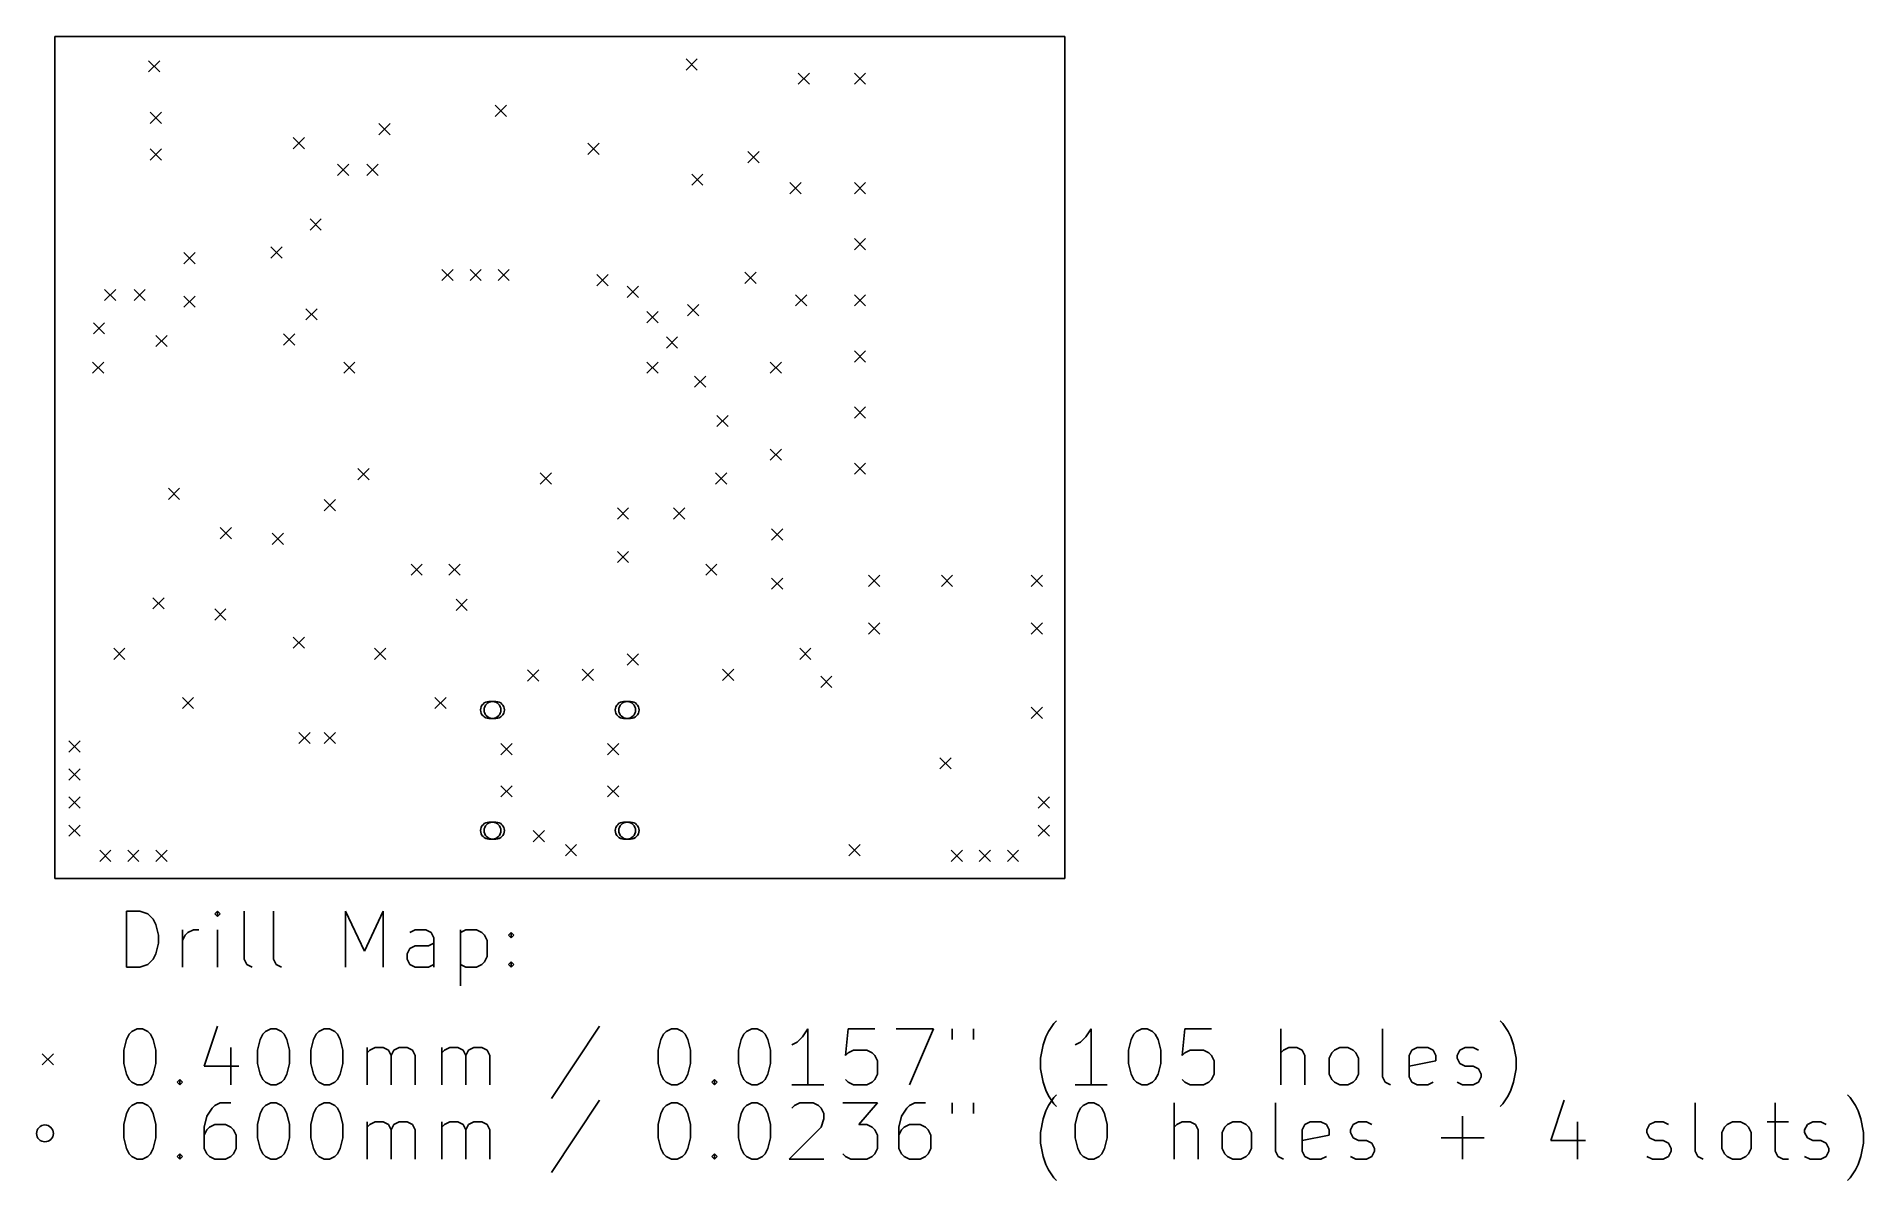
# Model space of a CAD drawing. Extents: x 129.3 to 194.5, y -140.8 to -100.
import ezdxf

# ---------------------------------------------------------------- set-up
doc = ezdxf.new("R2010")
doc.units = 0
doc.layers.add('BLACK', color=7, linetype='CONTINUOUS')

msp = doc.modelspace()

# ---------------------------------------------------------------- linework, layer by layer
at = {"layer": 'BLACK', "linetype": 'CONTINUOUS'}
for p, q in [((166, -100), (130, -100)), ((130, -100), (130, -130)), ((166, -130), (166, -100)), ((133.34, -100.86), (133.74, -101.26)), ((133.74, -100.86), (133.34, -101.26)), ((152.5, -100.8), (152.9, -101.2)), ((152.9, -100.8), (152.5, -101.2)), ((156.5, -101.3), (156.9, -101.7)), ((156.9, -101.3), (156.5, -101.7)), ((158.5, -101.3), (158.9, -101.7)), ((158.9, -101.3), (158.5, -101.7)), ((133.4, -102.7), (133.8, -103.1)), ((133.8, -102.7), (133.4, -103.1)), ((145.7, -102.45), (146.1, -102.849)), ((146.1, -102.45), (145.7, -102.849)), ((141.55, -103.1), (141.95, -103.5)), ((141.95, -103.1), (141.55, -103.5)), ((133.4, -104), (133.8, -104.4)), ((133.8, -104), (133.4, -104.4)), ((138.5, -103.6), (138.9, -104)), ((138.9, -103.6), (138.5, -104)), ((149, -103.8), (149.4, -104.2)), ((149.4, -103.8), (149, -104.2)), ((154.7, -104.1), (155.1, -104.5)), ((155.1, -104.1), (154.7, -104.5)), ((140.075, -104.55), (140.475, -104.95)), ((140.475, -104.55), (140.075, -104.95)), ((141.125, -104.55), (141.525, -104.95)), ((141.525, -104.55), (141.125, -104.95)), ((152.7, -104.9), (153.1, -105.3)), ((153.1, -104.9), (152.7, -105.3)), ((156.2, -105.2), (156.6, -105.6)), ((156.6, -105.2), (156.2, -105.6)), ((158.5, -105.2), (158.9, -105.6)), ((158.9, -105.2), (158.5, -105.6)), ((139.1, -106.5), (139.5, -106.9)), ((139.5, -106.5), (139.1, -106.9)), ((158.5, -107.2), (158.9, -107.6)), ((158.9, -107.2), (158.5, -107.6)), ((134.6, -107.7), (135, -108.1)), ((135, -107.7), (134.6, -108.1)), ((137.7, -107.5), (138.1, -107.9)), ((138.1, -107.5), (137.7, -107.9)), ((143.8, -108.3), (144.2, -108.7)), ((144.2, -108.3), (143.8, -108.7)), ((144.8, -108.3), (145.2, -108.7)), ((145.2, -108.3), (144.8, -108.7)), ((145.8, -108.3), (146.2, -108.7)), ((146.2, -108.3), (145.8, -108.7)), ((149.324, -108.486), (149.724, -108.886)), ((149.724, -108.486), (149.324, -108.886)), ((154.6, -108.4), (155, -108.8)), ((155, -108.4), (154.6, -108.8)), ((131.775, -109.012), (132.175, -109.412)), ((132.175, -109.012), (131.775, -109.412)), ((132.825, -109.012), (133.225, -109.412)), ((133.225, -109.012), (132.825, -109.412)), ((134.6, -109.25), (135, -109.65)), ((135, -109.25), (134.6, -109.65)), ((150.4, -108.9), (150.8, -109.3)), ((150.8, -108.9), (150.4, -109.3)), ((156.4, -109.2), (156.8, -109.6)), ((156.8, -109.2), (156.4, -109.6)), ((158.5, -109.2), (158.9, -109.6)), ((158.9, -109.2), (158.5, -109.6)), ((138.95, -109.7), (139.35, -110.1)), ((139.35, -109.7), (138.95, -110.1)), ((151.1, -109.8), (151.5, -110.2)), ((151.5, -109.8), (151.1, -110.2)), ((152.55, -109.55), (152.95, -109.95)), ((152.95, -109.55), (152.55, -109.95)), ((131.375, -110.2), (131.775, -110.6)), ((131.775, -110.2), (131.375, -110.6)), ((133.6, -110.65), (134, -111.05)), ((134, -110.65), (133.6, -111.05)), ((138.15, -110.6), (138.55, -111)), ((138.55, -110.6), (138.15, -111)), ((151.8, -110.7), (152.2, -111.1)), ((152.2, -110.7), (151.8, -111.1)), ((158.5, -111.2), (158.9, -111.6)), ((158.9, -111.2), (158.5, -111.6)), ((131.35, -111.6), (131.75, -112)), ((131.75, -111.6), (131.35, -112)), ((140.3, -111.6), (140.7, -112)), ((140.7, -111.6), (140.3, -112)), ((151.1, -111.6), (151.5, -112)), ((151.5, -111.6), (151.1, -112)), ((155.5, -111.6), (155.9, -112)), ((155.9, -111.6), (155.5, -112)), ((152.8, -112.1), (153.2, -112.5)), ((153.2, -112.1), (152.8, -112.5)), ((158.5, -113.2), (158.9, -113.6)), ((158.9, -113.2), (158.5, -113.6)), ((153.6, -113.5), (154, -113.9)), ((154, -113.5), (153.6, -113.9)), ((155.5, -114.7), (155.9, -115.1)), ((155.9, -114.7), (155.5, -115.1)), ((158.5, -115.2), (158.9, -115.6)), ((158.9, -115.2), (158.5, -115.6)), ((140.8, -115.4), (141.2, -115.8)), ((141.2, -115.4), (140.8, -115.8)), ((147.3, -115.55), (147.7, -115.95)), ((147.7, -115.55), (147.3, -115.95)), ((153.55, -115.55), (153.95, -115.95)), ((153.95, -115.55), (153.55, -115.95)), ((134.05, -116.1), (134.45, -116.5)), ((134.45, -116.1), (134.05, -116.5)), ((139.6, -116.5), (140, -116.9)), ((140, -116.5), (139.6, -116.9)), ((150.05, -116.8), (150.45, -117.2)), ((150.45, -116.8), (150.05, -117.2)), ((152.05, -116.8), (152.45, -117.2)), ((152.45, -116.8), (152.05, -117.2)), ((135.9, -117.5), (136.3, -117.9)), ((136.3, -117.5), (135.9, -117.9)), ((137.75, -117.7), (138.15, -118.1)), ((138.15, -117.7), (137.75, -118.1)), ((155.55, -117.55), (155.95, -117.95)), ((155.95, -117.55), (155.55, -117.95)), ((150.05, -118.35), (150.45, -118.75)), ((150.45, -118.35), (150.05, -118.75)), ((142.7, -118.8), (143.1, -119.2)), ((143.1, -118.8), (142.7, -119.2)), ((144.05, -118.8), (144.45, -119.2)), ((144.45, -118.8), (144.05, -119.2)), ((153.2, -118.8), (153.6, -119.2)), ((153.6, -118.8), (153.2, -119.2)), ((155.55, -119.3), (155.95, -119.7)), ((155.95, -119.3), (155.55, -119.7)), ((159, -119.2), (159.4, -119.6)), ((159.4, -119.2), (159, -119.6)), ((161.6, -119.2), (162, -119.6)), ((162, -119.2), (161.6, -119.6)), ((164.8, -119.2), (165.2, -119.6)), ((165.2, -119.2), (164.8, -119.6)), ((133.5, -120), (133.9, -120.4)), ((133.9, -120), (133.5, -120.4)), ((135.7, -120.4), (136.1, -120.8)), ((136.1, -120.4), (135.7, -120.8)), ((144.3, -120.05), (144.7, -120.45)), ((144.7, -120.05), (144.3, -120.45)), ((159, -120.9), (159.4, -121.3)), ((159.4, -120.9), (159, -121.3)), ((164.8, -120.9), (165.2, -121.3)), ((165.2, -120.9), (164.8, -121.3)), ((138.5, -121.4), (138.9, -121.8)), ((138.9, -121.4), (138.5, -121.8)), ((132.1, -121.8), (132.5, -122.2)), ((132.5, -121.8), (132.1, -122.2)), ((141.4, -121.8), (141.8, -122.2)), ((141.8, -121.8), (141.4, -122.2)), ((150.4, -122), (150.8, -122.4)), ((150.8, -122), (150.4, -122.4)), ((156.55, -121.8), (156.95, -122.2)), ((156.95, -121.8), (156.55, -122.2)), ((146.85, -122.575), (147.25, -122.975)), ((147.25, -122.575), (146.85, -122.975)), ((148.8, -122.55), (149.2, -122.95)), ((149.2, -122.55), (148.8, -122.95)), ((153.8, -122.55), (154.2, -122.95)), ((154.2, -122.55), (153.8, -122.95)), ((157.3, -122.8), (157.7, -123.2)), ((157.7, -122.8), (157.3, -123.2)), ((134.55, -123.55), (134.95, -123.95)), ((134.95, -123.55), (134.55, -123.95)), ((143.55, -123.55), (143.95, -123.95)), ((143.95, -123.55), (143.55, -123.95)), ((145.725, -123.7), (145.475, -123.7)), ((150.525, -123.7), (150.275, -123.7)), ((145.475, -124.3), (145.725, -124.3)), ((150.275, -124.3), (150.525, -124.3)), ((164.8, -123.9), (165.2, -124.3)), ((165.2, -123.9), (164.8, -124.3)), ((138.7, -124.8), (139.1, -125.2)), ((139.1, -124.8), (138.7, -125.2)), ((139.6, -124.8), (140, -125.2)), ((140, -124.8), (139.6, -125.2)), ((130.5, -125.1), (130.9, -125.5)), ((130.9, -125.1), (130.5, -125.5)), ((145.9, -125.2), (146.3, -125.6)), ((146.3, -125.2), (145.9, -125.6)), ((149.7, -125.2), (150.1, -125.6)), ((150.1, -125.2), (149.7, -125.6)), ((130.5, -126.1), (130.9, -126.5)), ((130.9, -126.1), (130.5, -126.5)), ((161.55, -125.7), (161.95, -126.1)), ((161.95, -125.7), (161.55, -126.1)), ((145.9, -126.7), (146.3, -127.1)), ((146.3, -126.7), (145.9, -127.1)), ((149.7, -126.7), (150.1, -127.1)), ((150.1, -126.7), (149.7, -127.1)), ((130.5, -127.1), (130.9, -127.5)), ((130.9, -127.1), (130.5, -127.5)), ((165.05, -127.1), (165.45, -127.5)), ((165.45, -127.1), (165.05, -127.5)), ((130.5, -128.1), (130.9, -128.5)), ((130.9, -128.1), (130.5, -128.5)), ((145.725, -128), (145.475, -128)), ((150.525, -128), (150.275, -128)), ((165.05, -128.1), (165.45, -128.5)), ((165.45, -128.1), (165.05, -128.5)), ((145.475, -128.6), (145.725, -128.6)), ((147.05, -128.3), (147.45, -128.7)), ((147.45, -128.3), (147.05, -128.7)), ((148.2, -128.8), (148.6, -129.2)), ((148.6, -128.8), (148.2, -129.2)), ((150.275, -128.6), (150.525, -128.6)), ((158.3, -128.8), (158.7, -129.2)), ((158.7, -128.8), (158.3, -129.2)), ((131.6, -129), (132, -129.4)), ((132, -129), (131.6, -129.4)), ((132.6, -129), (133, -129.4)), ((133, -129), (132.6, -129.4)), ((133.6, -129), (134, -129.4)), ((134, -129), (133.6, -129.4)), ((161.95, -129), (162.35, -129.4)), ((162.35, -129), (161.95, -129.4)), ((162.95, -129), (163.35, -129.4)), ((163.35, -129), (162.95, -129.4)), ((163.95, -129), (164.35, -129.4)), ((164.35, -129), (163.95, -129.4)), ((130, -130), (166, -130)), ((132.558, -133.165), (132.558, -131.165)), ((132.558, -131.165), (133.034, -131.165)), ((133.034, -131.165), (133.32, -131.26)), ((133.32, -131.26), (133.51, -131.451)), ((133.51, -131.451), (133.605, -131.641)), ((135.796, -131.165), (135.701, -131.26)), ((135.701, -131.26), (135.796, -131.355)), ((135.891, -131.26), (135.796, -131.165)), ((135.796, -131.165), (135.796, -131.355)), ((135.796, -131.355), (135.891, -131.26)), ((136.748, -132.879), (136.748, -131.165)), ((137.796, -132.879), (137.796, -131.165)), ((140.367, -133.165), (140.367, -131.165)), ((140.367, -131.165), (141.034, -132.593)), ((141.034, -132.593), (141.701, -131.165)), ((141.701, -131.165), (141.701, -133.165)), ((133.605, -131.641), (133.701, -132.022)), ((133.701, -132.022), (133.701, -132.308)), ((134.558, -133.165), (134.558, -131.832)), ((134.558, -132.212), (134.653, -132.022)), ((134.653, -132.022), (134.748, -131.927)), ((134.748, -131.927), (134.939, -131.832)), ((134.939, -131.832), (135.129, -131.832)), ((135.796, -133.165), (135.796, -131.832)), ((142.843, -131.832), (142.653, -131.927)), ((143.224, -131.832), (142.843, -131.832)), ((143.415, -131.927), (143.224, -131.832)), ((143.51, -132.117), (143.415, -131.927)), ((143.51, -133.165), (143.51, -132.117)), ((144.463, -131.832), (144.463, -133.832)), ((144.463, -131.927), (144.653, -131.832)), ((144.653, -131.832), (145.034, -131.832)), ((145.034, -131.832), (145.224, -131.927)), ((145.224, -131.927), (145.32, -132.022)), ((145.32, -132.022), (145.415, -132.212)), ((146.177, -132.022), (146.272, -131.927)), ((146.272, -132.117), (146.177, -132.022)), ((146.272, -131.927), (146.367, -132.022)), ((146.272, -131.927), (146.272, -132.117)), ((146.367, -132.022), (146.272, -132.117)), ((133.605, -132.689), (133.51, -132.879)), ((133.701, -132.308), (133.605, -132.689)), ((142.558, -132.689), (142.653, -132.498)), ((142.558, -132.879), (142.558, -132.689)), ((142.653, -132.498), (142.843, -132.403)), ((142.843, -132.403), (143.32, -132.403)), ((143.32, -132.403), (143.51, -132.308)), ((145.415, -132.784), (145.32, -132.974)), ((145.415, -132.212), (145.415, -132.784)), ((133.034, -133.165), (132.558, -133.165)), ((133.32, -133.07), (133.034, -133.165)), ((133.51, -132.879), (133.32, -133.07)), ((136.843, -133.07), (136.748, -132.879)), ((137.034, -133.165), (136.843, -133.07)), ((137.891, -133.07), (137.796, -132.879)), ((138.082, -133.165), (137.891, -133.07)), ((142.653, -133.07), (142.558, -132.879)), ((142.843, -133.165), (142.653, -133.07)), ((143.32, -133.165), (142.843, -133.165)), ((143.51, -133.07), (143.32, -133.165)), ((144.653, -133.165), (144.463, -133.07)), ((145.034, -133.165), (144.653, -133.165)), ((145.224, -133.07), (145.034, -133.165)), ((145.32, -132.974), (145.224, -133.07)), ((146.177, -133.07), (146.272, -132.974)), ((146.272, -133.165), (146.177, -133.07)), ((146.272, -132.974), (146.367, -133.07)), ((146.272, -132.974), (146.272, -133.165)), ((146.367, -133.07), (146.272, -133.165)), ((132.748, -135.46), (132.939, -135.365)), ((132.939, -135.365), (133.129, -135.365)), ((133.129, -135.365), (133.32, -135.46)), ((135.796, -135.27), (135.32, -136.698)), ((137.51, -135.46), (137.701, -135.365)), ((137.701, -135.365), (137.891, -135.365)), ((137.891, -135.365), (138.082, -135.46)), ((139.415, -135.46), (139.605, -135.365)), ((139.605, -135.365), (139.796, -135.365)), ((139.796, -135.365), (139.986, -135.46)), ((149.415, -135.27), (147.701, -137.841)), ((151.796, -135.46), (151.986, -135.365)), ((151.986, -135.365), (152.177, -135.365)), ((152.177, -135.365), (152.367, -135.46)), ((154.653, -135.46), (154.843, -135.365)), ((154.843, -135.365), (155.034, -135.365)), ((155.034, -135.365), (155.224, -135.46)), ((156.843, -135.365), (156.653, -135.651)), ((156.843, -137.365), (156.843, -135.365)), ((158.272, -135.365), (158.177, -136.317)), ((159.224, -135.365), (158.272, -135.365)), ((159.986, -135.365), (161.32, -135.365)), ((161.32, -135.365), (160.463, -137.365)), ((161.986, -135.365), (161.986, -135.746)), ((162.748, -135.365), (162.748, -135.746)), ((165.415, -135.46), (165.605, -135.174)), ((165.605, -135.174), (165.701, -135.079)), ((166.939, -135.365), (166.748, -135.651)), ((166.939, -137.365), (166.939, -135.365)), ((168.558, -135.46), (168.748, -135.365)), ((168.748, -135.365), (168.939, -135.365)), ((168.939, -135.365), (169.129, -135.46)), ((170.272, -135.365), (170.177, -136.317)), ((171.224, -135.365), (170.272, -135.365)), ((173.701, -137.365), (173.701, -135.365)), ((177.32, -137.079), (177.32, -135.365)), ((181.605, -135.174), (181.51, -135.079)), ((181.796, -135.46), (181.605, -135.174)), ((132.463, -136.127), (132.558, -135.746)), ((132.558, -135.746), (132.653, -135.555)), ((132.653, -135.555), (132.748, -135.46)), ((133.32, -135.46), (133.415, -135.555)), ((133.415, -135.555), (133.51, -135.746)), ((133.51, -135.746), (133.605, -136.127)), ((136.272, -136.032), (136.272, -137.365)), ((137.224, -136.127), (137.32, -135.746)), ((137.32, -135.746), (137.415, -135.555)), ((137.415, -135.555), (137.51, -135.46)), ((138.082, -135.46), (138.177, -135.555)), ((138.177, -135.555), (138.272, -135.746)), ((138.272, -135.746), (138.367, -136.127)), ((139.129, -136.127), (139.224, -135.746)), ((139.224, -135.746), (139.32, -135.555)), ((139.32, -135.555), (139.415, -135.46)), ((139.986, -135.46), (140.082, -135.555)), ((140.082, -135.555), (140.177, -135.746)), ((140.177, -135.746), (140.272, -136.127)), ((141.129, -137.365), (141.129, -136.032)), ((141.224, -136.127), (141.415, -136.032)), ((141.415, -136.032), (141.701, -136.032)), ((141.701, -136.032), (141.891, -136.127)), ((142.082, -136.127), (142.272, -136.032)), ((142.272, -136.032), (142.558, -136.032)), ((142.558, -136.032), (142.748, -136.127)), ((143.796, -137.365), (143.796, -136.032)), ((143.891, -136.127), (144.082, -136.032)), ((144.082, -136.032), (144.367, -136.032)), ((144.367, -136.032), (144.558, -136.127)), ((144.748, -136.127), (144.939, -136.032)), ((144.939, -136.032), (145.224, -136.032)), ((145.224, -136.032), (145.415, -136.127)), ((151.51, -136.127), (151.605, -135.746)), ((151.605, -135.746), (151.701, -135.555)), ((151.701, -135.555), (151.796, -135.46)), ((152.367, -135.46), (152.463, -135.555)), ((152.463, -135.555), (152.558, -135.746)), ((152.558, -135.746), (152.653, -136.127)), ((154.367, -136.127), (154.463, -135.746)), ((154.463, -135.746), (154.558, -135.555)), ((154.558, -135.555), (154.653, -135.46)), ((155.224, -135.46), (155.32, -135.555)), ((155.32, -135.555), (155.415, -135.746)), ((155.415, -135.746), (155.51, -136.127)), ((156.463, -135.841), (156.272, -135.936)), ((156.653, -135.651), (156.463, -135.841)), ((165.129, -136.412), (165.224, -135.936)), ((165.224, -135.936), (165.32, -135.651)), ((165.32, -135.651), (165.415, -135.46)), ((166.558, -135.841), (166.367, -135.936)), ((166.748, -135.651), (166.558, -135.841)), ((168.272, -136.127), (168.367, -135.746)), ((168.367, -135.746), (168.463, -135.555)), ((168.463, -135.555), (168.558, -135.46)), ((169.129, -135.46), (169.224, -135.555)), ((169.224, -135.555), (169.32, -135.746)), ((169.32, -135.746), (169.415, -136.127)), ((173.986, -136.032), (173.796, -136.127)), ((174.272, -136.032), (173.986, -136.032)), ((174.463, -136.127), (174.272, -136.032)), ((175.605, -136.127), (175.796, -136.032)), ((175.796, -136.032), (176.082, -136.032)), ((176.082, -136.032), (176.272, -136.127)), ((178.367, -136.127), (178.558, -136.032)), ((178.558, -136.032), (178.939, -136.032)), ((178.939, -136.032), (179.129, -136.127)), ((180.082, -136.127), (180.272, -136.032)), ((180.272, -136.032), (180.558, -136.032)), ((180.558, -136.032), (180.748, -136.127)), ((181.891, -135.651), (181.796, -135.46)), ((181.986, -135.936), (181.891, -135.651)), ((182.082, -136.412), (181.986, -135.936)), ((129.55, -136.25), (129.95, -136.65)), ((129.95, -136.25), (129.55, -136.65)), ((132.463, -136.603), (132.463, -136.127)), ((132.558, -136.984), (132.463, -136.603)), ((133.605, -136.603), (133.51, -136.984)), ((133.605, -136.127), (133.605, -136.603)), ((135.32, -136.698), (136.558, -136.698)), ((137.224, -136.603), (137.224, -136.127)), ((137.32, -136.984), (137.224, -136.603)), ((138.367, -136.603), (138.272, -136.984)), ((138.367, -136.127), (138.367, -136.603)), ((139.129, -136.603), (139.129, -136.127)), ((139.224, -136.984), (139.129, -136.603)), ((140.272, -136.603), (140.177, -136.984)), ((140.272, -136.127), (140.272, -136.603)), ((141.129, -136.222), (141.224, -136.127)), ((141.891, -136.127), (141.986, -136.317)), ((141.986, -136.317), (142.082, -136.127)), ((141.986, -136.317), (141.986, -137.365)), ((142.748, -136.127), (142.843, -136.317)), ((142.843, -136.317), (142.843, -137.365)), ((143.796, -136.222), (143.891, -136.127)), ((144.558, -136.127), (144.653, -136.317)), ((144.653, -136.317), (144.748, -136.127)), ((144.653, -136.317), (144.653, -137.365)), ((145.415, -136.127), (145.51, -136.317)), ((145.51, -136.317), (145.51, -137.365)), ((151.51, -136.603), (151.51, -136.127)), ((151.605, -136.984), (151.51, -136.603)), ((152.653, -136.603), (152.558, -136.984)), ((152.653, -136.127), (152.653, -136.603)), ((154.367, -136.603), (154.367, -136.127)), ((154.463, -136.984), (154.367, -136.603)), ((155.51, -136.603), (155.415, -136.984)), ((155.51, -136.127), (155.51, -136.603)), ((158.177, -136.317), (158.272, -136.222)), ((158.272, -136.222), (158.463, -136.127)), ((158.463, -136.127), (158.939, -136.127)), ((158.939, -136.127), (159.129, -136.222)), ((159.129, -136.222), (159.224, -136.317)), ((159.224, -136.317), (159.32, -136.508)), ((159.32, -136.508), (159.32, -136.984)), ((165.129, -136.793), (165.129, -136.412)), ((168.272, -136.603), (168.272, -136.127)), ((168.367, -136.984), (168.272, -136.603)), ((169.415, -136.603), (169.32, -136.984)), ((169.415, -136.127), (169.415, -136.603)), ((170.177, -136.317), (170.272, -136.222)), ((170.272, -136.222), (170.463, -136.127)), ((170.463, -136.127), (170.939, -136.127)), ((170.939, -136.127), (171.129, -136.222)), ((171.129, -136.222), (171.224, -136.317)), ((171.224, -136.317), (171.32, -136.508)), ((171.32, -136.508), (171.32, -136.984)), ((173.796, -136.127), (173.701, -136.222)), ((174.558, -136.317), (174.463, -136.127)), ((174.558, -137.365), (174.558, -136.317)), ((175.415, -136.412), (175.51, -136.222)), ((175.415, -136.984), (175.415, -136.412)), ((175.51, -136.222), (175.605, -136.127)), ((176.272, -136.127), (176.367, -136.222)), ((176.367, -136.222), (176.463, -136.412)), ((176.463, -136.412), (176.463, -136.984)), ((178.272, -136.317), (178.367, -136.127)), ((178.272, -137.079), (178.272, -136.317)), ((179.224, -136.508), (178.272, -136.698)), ((179.129, -136.127), (179.224, -136.317)), ((179.224, -136.317), (179.224, -136.508)), ((179.986, -136.317), (180.082, -136.127)), ((179.986, -136.412), (179.986, -136.317)), ((180.082, -136.603), (179.986, -136.412)), ((180.272, -136.698), (180.082, -136.603)), ((180.558, -136.698), (180.272, -136.698)), ((180.748, -136.793), (180.558, -136.698)), ((182.082, -136.793), (182.082, -136.412)), ((132.653, -137.174), (132.558, -136.984)), ((132.748, -137.27), (132.653, -137.174)), ((132.939, -137.365), (132.748, -137.27)), ((133.129, -137.365), (132.939, -137.365)), ((133.32, -137.27), (133.129, -137.365)), ((133.415, -137.174), (133.32, -137.27)), ((133.51, -136.984), (133.415, -137.174)), ((134.367, -137.27), (134.463, -137.174)), ((134.463, -137.365), (134.367, -137.27)), ((134.463, -137.174), (134.558, -137.27)), ((134.463, -137.174), (134.463, -137.365)), ((134.558, -137.27), (134.463, -137.365)), ((137.415, -137.174), (137.32, -136.984)), ((137.51, -137.27), (137.415, -137.174)), ((137.701, -137.365), (137.51, -137.27)), ((137.891, -137.365), (137.701, -137.365)), ((138.082, -137.27), (137.891, -137.365)), ((138.177, -137.174), (138.082, -137.27)), ((138.272, -136.984), (138.177, -137.174)), ((139.32, -137.174), (139.224, -136.984)), ((139.415, -137.27), (139.32, -137.174)), ((139.605, -137.365), (139.415, -137.27)), ((139.796, -137.365), (139.605, -137.365)), ((139.986, -137.27), (139.796, -137.365)), ((140.082, -137.174), (139.986, -137.27)), ((140.177, -136.984), (140.082, -137.174)), ((151.701, -137.174), (151.605, -136.984)), ((151.796, -137.27), (151.701, -137.174)), ((151.986, -137.365), (151.796, -137.27)), ((152.177, -137.365), (151.986, -137.365)), ((152.367, -137.27), (152.177, -137.365)), ((152.463, -137.174), (152.367, -137.27)), ((152.558, -136.984), (152.463, -137.174)), ((153.415, -137.27), (153.51, -137.174)), ((153.51, -137.365), (153.415, -137.27)), ((153.51, -137.174), (153.605, -137.27)), ((153.51, -137.174), (153.51, -137.365)), ((153.605, -137.27), (153.51, -137.365)), ((154.558, -137.174), (154.463, -136.984)), ((154.653, -137.27), (154.558, -137.174)), ((154.843, -137.365), (154.653, -137.27)), ((155.034, -137.365), (154.843, -137.365)), ((155.224, -137.27), (155.034, -137.365)), ((155.32, -137.174), (155.224, -137.27)), ((155.415, -136.984), (155.32, -137.174)), ((157.415, -137.365), (156.272, -137.365)), ((158.272, -137.27), (158.177, -137.174)), ((158.463, -137.365), (158.272, -137.27)), ((158.939, -137.365), (158.463, -137.365)), ((159.129, -137.27), (158.939, -137.365)), ((159.224, -137.174), (159.129, -137.27)), ((159.32, -136.984), (159.224, -137.174)), ((165.224, -137.27), (165.129, -136.793)), ((165.32, -137.555), (165.224, -137.27)), ((167.51, -137.365), (166.367, -137.365)), ((168.463, -137.174), (168.367, -136.984)), ((168.558, -137.27), (168.463, -137.174)), ((168.748, -137.365), (168.558, -137.27)), ((168.939, -137.365), (168.748, -137.365)), ((169.129, -137.27), (168.939, -137.365)), ((169.224, -137.174), (169.129, -137.27)), ((169.32, -136.984), (169.224, -137.174)), ((170.272, -137.27), (170.177, -137.174)), ((170.463, -137.365), (170.272, -137.27)), ((170.939, -137.365), (170.463, -137.365)), ((171.129, -137.27), (170.939, -137.365)), ((171.224, -137.174), (171.129, -137.27)), ((171.32, -136.984), (171.224, -137.174)), ((175.51, -137.174), (175.415, -136.984)), ((175.605, -137.27), (175.51, -137.174)), ((175.796, -137.365), (175.605, -137.27)), ((176.082, -137.365), (175.796, -137.365)), ((176.272, -137.27), (176.082, -137.365)), ((176.367, -137.174), (176.272, -137.27)), ((176.463, -136.984), (176.367, -137.174)), ((177.415, -137.27), (177.32, -137.079)), ((177.605, -137.365), (177.415, -137.27)), ((178.367, -137.27), (178.272, -137.079)), ((178.558, -137.365), (178.367, -137.27)), ((178.939, -137.365), (178.558, -137.365)), ((179.129, -137.27), (178.939, -137.365)), ((179.986, -137.27), (180.177, -137.365)), ((180.177, -137.365), (180.558, -137.365)), ((180.558, -137.365), (180.748, -137.27)), ((180.843, -136.984), (180.748, -136.793)), ((180.748, -137.27), (180.843, -137.079)), ((180.843, -137.079), (180.843, -136.984)), ((181.891, -137.555), (181.986, -137.27)), ((181.986, -137.27), (182.082, -136.793)), ((132.748, -138.1), (132.939, -138.005)), ((132.939, -138.005), (133.129, -138.005)), ((133.129, -138.005), (133.32, -138.1)), ((135.891, -138.005), (135.701, -138.1)), ((136.272, -138.005), (135.891, -138.005)), ((137.51, -138.1), (137.701, -138.005)), ((137.701, -138.005), (137.891, -138.005)), ((137.891, -138.005), (138.082, -138.1)), ((139.415, -138.1), (139.605, -138.005)), ((139.605, -138.005), (139.796, -138.005)), ((139.796, -138.005), (139.986, -138.1)), ((149.415, -137.91), (147.701, -140.481)), ((151.796, -138.1), (151.986, -138.005)), ((151.986, -138.005), (152.177, -138.005)), ((152.177, -138.005), (152.367, -138.1)), ((154.653, -138.1), (154.843, -138.005)), ((154.843, -138.005), (155.034, -138.005)), ((155.034, -138.005), (155.224, -138.1)), ((156.367, -138.1), (156.558, -138.005)), ((156.558, -138.005), (157.034, -138.005)), ((157.034, -138.005), (157.224, -138.1)), ((158.082, -138.005), (159.32, -138.005)), ((159.32, -138.005), (158.653, -138.767)), ((160.653, -138.005), (160.463, -138.1)), ((161.034, -138.005), (160.653, -138.005)), ((161.986, -138.005), (161.986, -138.386)), ((162.748, -138.005), (162.748, -138.386)), ((165.415, -137.746), (165.32, -137.555)), ((165.605, -138.032), (165.415, -137.746)), ((165.415, -138.1), (165.605, -137.814)), ((165.605, -137.814), (165.701, -137.719)), ((165.701, -138.127), (165.605, -138.032)), ((166.653, -138.1), (166.843, -138.005)), ((166.843, -138.005), (167.034, -138.005)), ((167.034, -138.005), (167.224, -138.1)), ((169.891, -140.005), (169.891, -138.005)), ((173.51, -139.719), (173.51, -138.005)), ((181.51, -138.127), (181.605, -138.032)), ((181.605, -138.032), (181.796, -137.746)), ((181.796, -137.746), (181.891, -137.555)), ((183.796, -137.91), (183.32, -139.338)), ((188.463, -139.719), (188.463, -138.005)), ((191.32, -138.005), (191.32, -139.719)), ((193.986, -137.814), (193.891, -137.719)), ((194.177, -138.1), (193.986, -137.814)), ((132.463, -138.767), (132.558, -138.386)), ((132.558, -138.386), (132.653, -138.195)), ((132.653, -138.195), (132.748, -138.1)), ((133.32, -138.1), (133.415, -138.195)), ((133.415, -138.195), (133.51, -138.386)), ((133.51, -138.386), (133.605, -138.767)), ((135.415, -138.481), (135.32, -138.862)), ((135.605, -138.195), (135.415, -138.481)), ((135.701, -138.1), (135.605, -138.195)), ((137.224, -138.767), (137.32, -138.386)), ((137.32, -138.386), (137.415, -138.195)), ((137.415, -138.195), (137.51, -138.1)), ((138.082, -138.1), (138.177, -138.195)), ((138.177, -138.195), (138.272, -138.386)), ((138.272, -138.386), (138.367, -138.767)), ((139.129, -138.767), (139.224, -138.386)), ((139.224, -138.386), (139.32, -138.195)), ((139.32, -138.195), (139.415, -138.1)), ((139.986, -138.1), (140.082, -138.195)), ((140.082, -138.195), (140.177, -138.386)), ((140.177, -138.386), (140.272, -138.767)), ((141.129, -140.005), (141.129, -138.672)), ((141.224, -138.767), (141.415, -138.672)), ((141.415, -138.672), (141.701, -138.672)), ((141.701, -138.672), (141.891, -138.767)), ((142.082, -138.767), (142.272, -138.672)), ((142.272, -138.672), (142.558, -138.672)), ((142.558, -138.672), (142.748, -138.767)), ((143.796, -140.005), (143.796, -138.672)), ((143.891, -138.767), (144.082, -138.672)), ((144.082, -138.672), (144.367, -138.672)), ((144.367, -138.672), (144.558, -138.767)), ((144.748, -138.767), (144.939, -138.672)), ((144.939, -138.672), (145.224, -138.672)), ((145.224, -138.672), (145.415, -138.767)), ((151.51, -138.767), (151.605, -138.386)), ((151.605, -138.386), (151.701, -138.195)), ((151.701, -138.195), (151.796, -138.1)), ((152.367, -138.1), (152.463, -138.195)), ((152.463, -138.195), (152.558, -138.386)), ((152.558, -138.386), (152.653, -138.767)), ((154.367, -138.767), (154.463, -138.386)), ((154.463, -138.386), (154.558, -138.195)), ((154.558, -138.195), (154.653, -138.1)), ((155.224, -138.1), (155.32, -138.195)), ((155.32, -138.195), (155.415, -138.386)), ((155.415, -138.386), (155.51, -138.767)), ((156.272, -138.195), (156.367, -138.1)), ((157.224, -138.1), (157.32, -138.195)), ((157.32, -138.195), (157.415, -138.386)), ((157.415, -138.576), (157.32, -138.862)), ((157.415, -138.386), (157.415, -138.576)), ((160.177, -138.481), (160.082, -138.862)), ((160.367, -138.195), (160.177, -138.481)), ((160.463, -138.1), (160.367, -138.195)), ((165.129, -139.052), (165.224, -138.576)), ((165.224, -138.576), (165.32, -138.291)), ((165.32, -138.291), (165.415, -138.1)), ((166.367, -138.767), (166.463, -138.386)), ((166.463, -138.386), (166.558, -138.195)), ((166.558, -138.195), (166.653, -138.1)), ((167.224, -138.1), (167.32, -138.195)), ((167.32, -138.195), (167.415, -138.386)), ((167.415, -138.386), (167.51, -138.767)), ((170.177, -138.672), (169.986, -138.767)), ((170.463, -138.672), (170.177, -138.672)), ((170.653, -138.767), (170.463, -138.672)), ((171.796, -138.767), (171.986, -138.672)), ((171.986, -138.672), (172.272, -138.672)), ((172.272, -138.672), (172.463, -138.767)), ((174.558, -138.767), (174.748, -138.672)), ((174.748, -138.672), (175.129, -138.672)), ((175.129, -138.672), (175.32, -138.767)), ((176.272, -138.767), (176.463, -138.672)), ((176.463, -138.672), (176.748, -138.672)), ((176.748, -138.672), (176.939, -138.767)), ((180.177, -140.005), (180.177, -138.481)), ((184.272, -138.672), (184.272, -140.005)), ((186.843, -138.767), (187.034, -138.672)), ((187.034, -138.672), (187.32, -138.672)), ((187.32, -138.672), (187.51, -138.767)), ((189.605, -138.767), (189.796, -138.672)), ((189.796, -138.672), (190.082, -138.672)), ((190.082, -138.672), (190.272, -138.767)), ((191.034, -138.672), (191.796, -138.672)), ((192.463, -138.767), (192.653, -138.672)), ((192.653, -138.672), (192.939, -138.672)), ((192.939, -138.672), (193.129, -138.767)), ((194.272, -138.291), (194.177, -138.1)), ((194.367, -138.576), (194.272, -138.291)), ((194.463, -139.052), (194.367, -138.576)), ((132.463, -139.243), (132.463, -138.767)), ((132.558, -139.624), (132.463, -139.243)), ((133.605, -139.243), (133.51, -139.624)), ((133.605, -138.767), (133.605, -139.243)), ((135.32, -138.862), (135.32, -139.624)), ((135.415, -138.957), (135.32, -139.148)), ((135.51, -138.862), (135.415, -138.957)), ((135.701, -138.767), (135.51, -138.862)), ((136.082, -138.767), (135.701, -138.767)), ((136.272, -138.862), (136.082, -138.767)), ((136.367, -138.957), (136.272, -138.862)), ((136.463, -139.148), (136.367, -138.957)), ((136.463, -139.624), (136.463, -139.148)), ((137.224, -139.243), (137.224, -138.767)), ((137.32, -139.624), (137.224, -139.243)), ((138.367, -139.243), (138.272, -139.624)), ((138.367, -138.767), (138.367, -139.243)), ((139.129, -139.243), (139.129, -138.767)), ((139.224, -139.624), (139.129, -139.243)), ((140.272, -139.243), (140.177, -139.624)), ((140.272, -138.767), (140.272, -139.243)), ((141.129, -138.862), (141.224, -138.767)), ((141.891, -138.767), (141.986, -138.957)), ((141.986, -138.957), (142.082, -138.767)), ((141.986, -138.957), (141.986, -140.005)), ((142.748, -138.767), (142.843, -138.957)), ((142.843, -138.957), (142.843, -140.005)), ((143.796, -138.862), (143.891, -138.767)), ((144.558, -138.767), (144.653, -138.957)), ((144.653, -138.957), (144.748, -138.767)), ((144.653, -138.957), (144.653, -140.005)), ((145.415, -138.767), (145.51, -138.957)), ((145.51, -138.957), (145.51, -140.005)), ((151.51, -139.243), (151.51, -138.767)), ((151.605, -139.624), (151.51, -139.243)), ((152.653, -139.243), (152.558, -139.624)), ((152.653, -138.767), (152.653, -139.243)), ((154.367, -139.243), (154.367, -138.767)), ((154.463, -139.624), (154.367, -139.243)), ((155.51, -139.243), (155.415, -139.624)), ((155.51, -138.767), (155.51, -139.243)), ((157.32, -138.862), (156.177, -140.005)), ((158.653, -138.767), (158.939, -138.767)), ((158.939, -138.767), (159.129, -138.862)), ((159.129, -138.862), (159.224, -138.957)), ((159.224, -138.957), (159.32, -139.148)), ((159.32, -139.148), (159.32, -139.624)), ((160.082, -138.862), (160.082, -139.624)), ((160.177, -138.957), (160.082, -139.148)), ((160.272, -138.862), (160.177, -138.957)), ((160.463, -138.767), (160.272, -138.862)), ((160.843, -138.767), (160.463, -138.767)), ((161.034, -138.862), (160.843, -138.767)), ((161.129, -138.957), (161.034, -138.862)), ((161.224, -139.148), (161.129, -138.957)), ((161.224, -139.624), (161.224, -139.148)), ((165.129, -139.433), (165.129, -139.052)), ((166.367, -139.243), (166.367, -138.767)), ((166.463, -139.624), (166.367, -139.243)), ((167.51, -139.243), (167.415, -139.624)), ((167.51, -138.767), (167.51, -139.243)), ((169.986, -138.767), (169.891, -138.862)), ((170.748, -138.957), (170.653, -138.767)), ((170.748, -140.005), (170.748, -138.957)), ((171.605, -139.052), (171.701, -138.862)), ((171.605, -139.624), (171.605, -139.052)), ((171.701, -138.862), (171.796, -138.767)), ((172.463, -138.767), (172.558, -138.862)), ((172.558, -138.862), (172.653, -139.052)), ((172.653, -139.052), (172.653, -139.624)), ((174.463, -138.957), (174.558, -138.767)), ((174.463, -139.719), (174.463, -138.957)), ((175.415, -139.148), (174.463, -139.338)), ((175.32, -138.767), (175.415, -138.957)), ((175.415, -138.957), (175.415, -139.148)), ((176.177, -138.957), (176.272, -138.767)), ((176.177, -139.052), (176.177, -138.957)), ((176.272, -139.243), (176.177, -139.052)), ((176.463, -139.338), (176.272, -139.243)), ((176.748, -139.338), (176.463, -139.338)), ((176.939, -139.433), (176.748, -139.338)), ((179.415, -139.243), (180.939, -139.243)), ((183.32, -139.338), (184.558, -139.338)), ((186.748, -138.957), (186.843, -138.767)), ((186.748, -139.052), (186.748, -138.957)), ((186.843, -139.243), (186.748, -139.052)), ((187.034, -139.338), (186.843, -139.243)), ((187.32, -139.338), (187.034, -139.338)), ((187.51, -139.433), (187.32, -139.338)), ((189.415, -139.052), (189.51, -138.862)), ((189.415, -139.624), (189.415, -139.052)), ((189.51, -138.862), (189.605, -138.767)), ((190.272, -138.767), (190.367, -138.862)), ((190.367, -138.862), (190.463, -139.052)), ((190.463, -139.052), (190.463, -139.624)), ((192.367, -138.957), (192.463, -138.767)), ((192.367, -139.052), (192.367, -138.957)), ((192.463, -139.243), (192.367, -139.052)), ((192.653, -139.338), (192.463, -139.243)), ((192.939, -139.338), (192.653, -139.338)), ((193.129, -139.433), (192.939, -139.338)), ((194.463, -139.433), (194.463, -139.052)), ((132.653, -139.814), (132.558, -139.624)), ((132.748, -139.91), (132.653, -139.814)), ((132.939, -140.005), (132.748, -139.91)), ((133.32, -139.91), (133.129, -140.005)), ((133.415, -139.814), (133.32, -139.91)), ((133.51, -139.624), (133.415, -139.814)), ((134.367, -139.91), (134.463, -139.814)), ((134.463, -140.005), (134.367, -139.91)), ((134.463, -139.814), (134.558, -139.91)), ((134.463, -139.814), (134.463, -140.005)), ((134.558, -139.91), (134.463, -140.005)), ((135.32, -139.624), (135.415, -139.814)), ((135.415, -139.814), (135.51, -139.91)), ((135.51, -139.91), (135.701, -140.005)), ((136.082, -140.005), (136.272, -139.91)), ((136.272, -139.91), (136.367, -139.814)), ((136.367, -139.814), (136.463, -139.624)), ((137.415, -139.814), (137.32, -139.624)), ((137.51, -139.91), (137.415, -139.814)), ((137.701, -140.005), (137.51, -139.91)), ((138.082, -139.91), (137.891, -140.005)), ((138.177, -139.814), (138.082, -139.91)), ((138.272, -139.624), (138.177, -139.814)), ((139.32, -139.814), (139.224, -139.624)), ((139.415, -139.91), (139.32, -139.814)), ((139.605, -140.005), (139.415, -139.91)), ((139.986, -139.91), (139.796, -140.005)), ((140.082, -139.814), (139.986, -139.91)), ((140.177, -139.624), (140.082, -139.814)), ((151.701, -139.814), (151.605, -139.624)), ((151.796, -139.91), (151.701, -139.814)), ((151.986, -140.005), (151.796, -139.91)), ((152.367, -139.91), (152.177, -140.005)), ((152.463, -139.814), (152.367, -139.91)), ((152.558, -139.624), (152.463, -139.814)), ((153.415, -139.91), (153.51, -139.814)), ((153.51, -140.005), (153.415, -139.91)), ((153.51, -139.814), (153.605, -139.91)), ((153.51, -139.814), (153.51, -140.005)), ((153.605, -139.91), (153.51, -140.005)), ((154.558, -139.814), (154.463, -139.624)), ((154.653, -139.91), (154.558, -139.814)), ((154.843, -140.005), (154.653, -139.91)), ((155.224, -139.91), (155.034, -140.005)), ((155.32, -139.814), (155.224, -139.91)), ((155.415, -139.624), (155.32, -139.814)), ((158.177, -139.91), (158.082, -139.814)), ((158.367, -140.005), (158.177, -139.91)), ((159.129, -139.91), (158.939, -140.005)), ((159.224, -139.814), (159.129, -139.91)), ((159.32, -139.624), (159.224, -139.814)), ((160.082, -139.624), (160.177, -139.814)), ((160.177, -139.814), (160.272, -139.91)), ((160.272, -139.91), (160.463, -140.005)), ((160.843, -140.005), (161.034, -139.91)), ((161.034, -139.91), (161.129, -139.814)), ((161.129, -139.814), (161.224, -139.624)), ((165.224, -139.91), (165.129, -139.433)), ((165.32, -140.195), (165.224, -139.91)), ((166.558, -139.814), (166.463, -139.624)), ((166.653, -139.91), (166.558, -139.814)), ((166.843, -140.005), (166.653, -139.91)), ((167.224, -139.91), (167.034, -140.005)), ((167.32, -139.814), (167.224, -139.91)), ((167.415, -139.624), (167.32, -139.814)), ((171.701, -139.814), (171.605, -139.624)), ((171.796, -139.91), (171.701, -139.814)), ((171.986, -140.005), (171.796, -139.91)), ((172.463, -139.91), (172.272, -140.005)), ((172.558, -139.814), (172.463, -139.91)), ((172.653, -139.624), (172.558, -139.814)), ((173.605, -139.91), (173.51, -139.719)), ((173.796, -140.005), (173.605, -139.91)), ((174.558, -139.91), (174.463, -139.719)), ((174.748, -140.005), (174.558, -139.91)), ((175.32, -139.91), (175.129, -140.005)), ((176.177, -139.91), (176.367, -140.005)), ((176.748, -140.005), (176.939, -139.91)), ((177.034, -139.624), (176.939, -139.433)), ((176.939, -139.91), (177.034, -139.719)), ((177.034, -139.719), (177.034, -139.624)), ((186.748, -139.91), (186.939, -140.005)), ((187.32, -140.005), (187.51, -139.91)), ((187.605, -139.624), (187.51, -139.433)), ((187.51, -139.91), (187.605, -139.719)), ((187.605, -139.719), (187.605, -139.624)), ((188.558, -139.91), (188.463, -139.719)), ((188.748, -140.005), (188.558, -139.91)), ((189.51, -139.814), (189.415, -139.624)), ((189.605, -139.91), (189.51, -139.814)), ((189.796, -140.005), (189.605, -139.91)), ((190.272, -139.91), (190.082, -140.005)), ((190.367, -139.814), (190.272, -139.91)), ((190.463, -139.624), (190.367, -139.814)), ((191.32, -139.719), (191.415, -139.91)), ((191.415, -139.91), (191.605, -140.005)), ((192.367, -139.91), (192.558, -140.005)), ((192.939, -140.005), (193.129, -139.91)), ((193.224, -139.624), (193.129, -139.433)), ((193.129, -139.91), (193.224, -139.719)), ((193.224, -139.719), (193.224, -139.624)), ((194.272, -140.195), (194.367, -139.91)), ((194.367, -139.91), (194.463, -139.433)), ((133.129, -140.005), (132.939, -140.005)), ((135.701, -140.005), (136.082, -140.005)), ((137.891, -140.005), (137.701, -140.005)), ((139.796, -140.005), (139.605, -140.005)), ((152.177, -140.005), (151.986, -140.005)), ((155.034, -140.005), (154.843, -140.005)), ((156.177, -140.005), (157.415, -140.005)), ((158.939, -140.005), (158.367, -140.005)), ((160.463, -140.005), (160.843, -140.005)), ((165.415, -140.386), (165.32, -140.195)), ((165.605, -140.672), (165.415, -140.386)), ((167.034, -140.005), (166.843, -140.005)), ((172.272, -140.005), (171.986, -140.005)), ((175.129, -140.005), (174.748, -140.005)), ((176.367, -140.005), (176.748, -140.005)), ((186.939, -140.005), (187.32, -140.005)), ((190.082, -140.005), (189.796, -140.005)), ((191.605, -140.005), (191.796, -140.005)), ((192.558, -140.005), (192.939, -140.005)), ((193.986, -140.672), (194.177, -140.386)), ((194.177, -140.386), (194.272, -140.195)), ((165.701, -140.767), (165.605, -140.672)), ((193.891, -140.767), (193.986, -140.672))]:
    msp.add_line(p, q, dxfattribs=at)
at = {"layer": 'BLACK'}
for centre in [(145.6, -124), (150.4, -124), (145.6, -128.3), (150.4, -128.3), (129.65, -139.09)]:
    msp.add_circle(centre, 0.3, dxfattribs=at)
for centre, start, end in [((145.475, -124), 90, 270), ((145.725, -124), 270, 450), ((150.275, -124), 90, 270), ((150.525, -124), 270, 450), ((145.475, -128.3), 90, 270), ((145.725, -128.3), 270, 450), ((150.275, -128.3), 90, 270), ((150.525, -128.3), 270, 450)]:
    msp.add_arc(centre, 0.3, start, end, dxfattribs=at)

doc.saveas('drawing.dxf')
